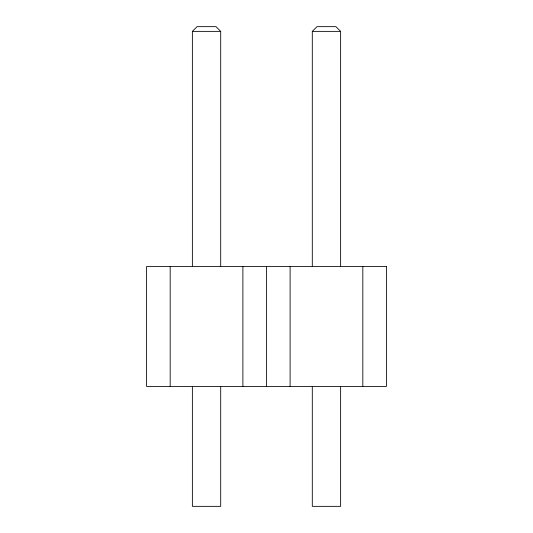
<?xml version="1.0" encoding="UTF-8"?>
<svg xmlns="http://www.w3.org/2000/svg" width="533" height="533" viewBox="0 0 533 533"><rect width="100%" height="100%" fill="white"/><g stroke="black" fill="none" stroke-linecap="round" stroke-linejoin="round"><path stroke-width="0.8" d="M192.373 266.5L192.373 31.374L197.097 26.65L215.978 26.65L220.702 31.374L220.702 266.5M312.298 266.5L312.298 31.374L317.022 26.65L335.903 26.65L340.627 31.374L340.627 266.5M192.373 31.374L220.702 31.374M312.298 31.374L340.627 31.374M362.82 266.5L362.82 386.425M340.627 386.425L340.627 506.35L312.298 506.35L312.298 386.425M290.105 266.5L290.105 386.425M266.5 266.5L266.5 386.425M242.895 266.5L242.895 386.425M220.702 386.425L220.702 506.35L192.373 506.35L192.373 386.425M170.18 266.5L170.18 386.425M386.425 266.5L146.575 266.5L146.575 386.425L386.425 386.425L386.425 266.5"/></g></svg>
